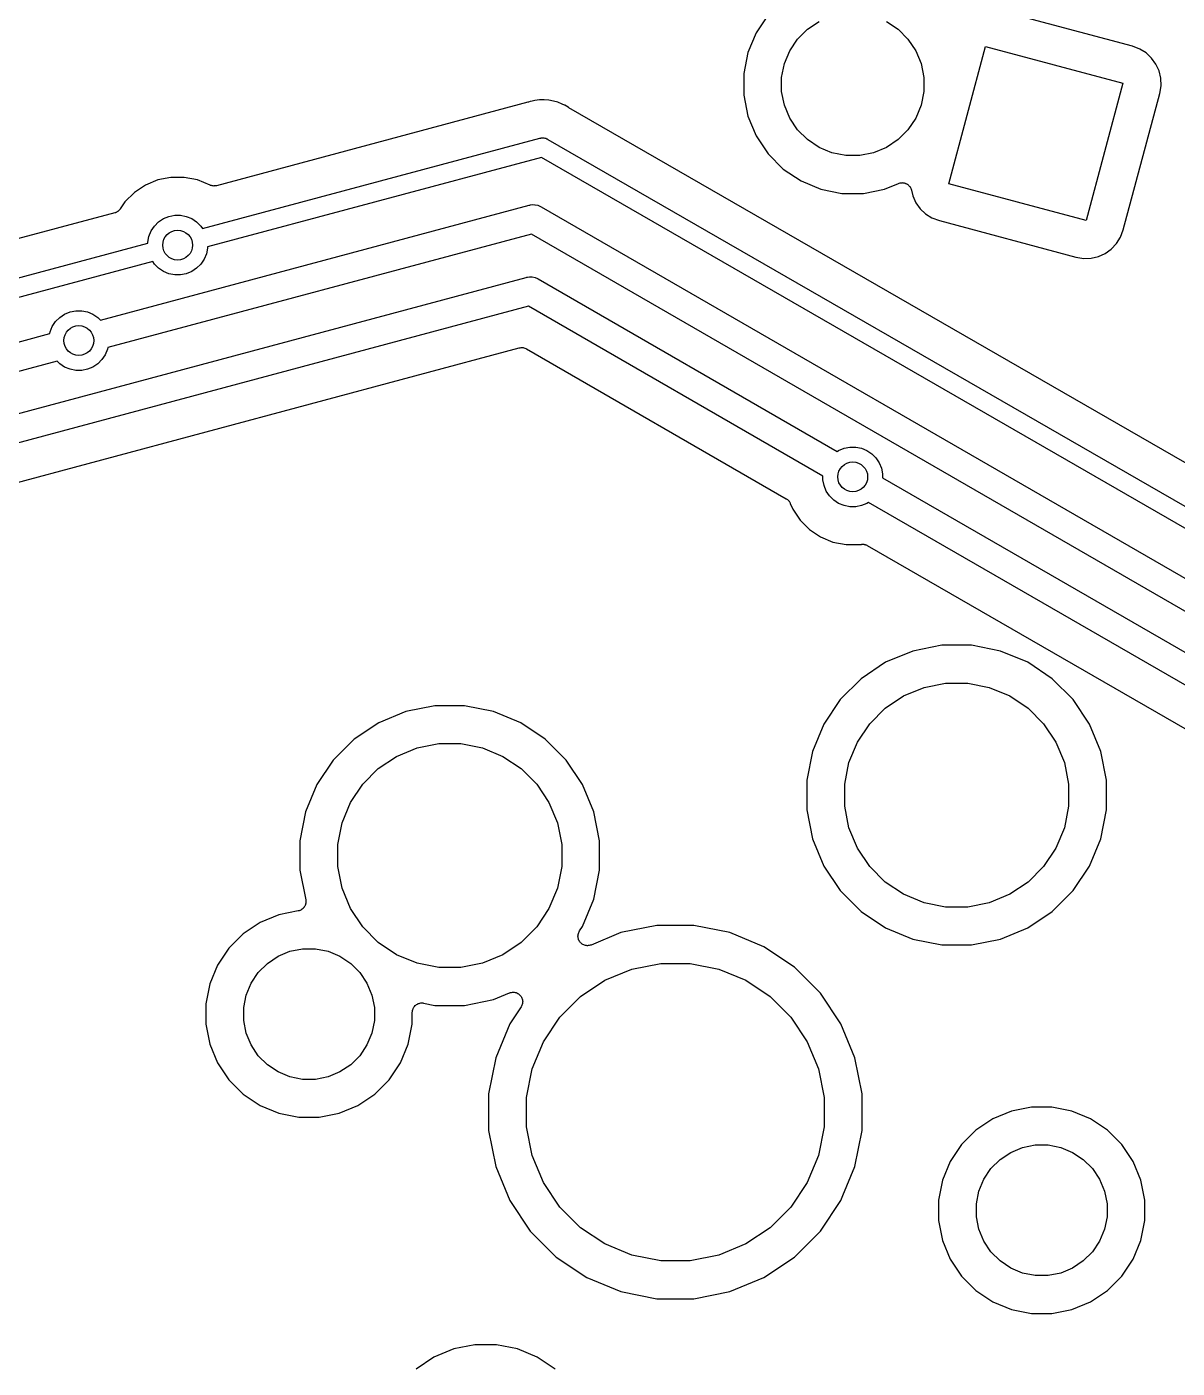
# Model space of a CAD drawing. Extents: x 0.5 to 11.2, y -6.4 to -1.8.
# Drawn here: x 2.974 to 3.58, y -3.996 to -3.288 of the extents above; entities that cross this region are included whole.
import ezdxf

# ---------------------------------------------------------------- set-up
doc = ezdxf.new("R2010")
doc.units = 0
doc.header["$MEASUREMENT"] = 0
doc.layers.add('BLACK', color=7, linetype='CONTINUOUS')

msp = doc.modelspace()

# ---------------------------------------------------------------- linework, layer by layer
at = {"layer": 'BLACK', "linetype": 'CONTINUOUS'}
for p, q in [((3.36468, -3.28172), (3.35839, -3.29114)), ((3.55684, -3.29825), (3.48487, -3.27896)), ((3.38022, -3.29447), (3.38544, -3.28925)), ((3.38544, -3.28925), (3.39158, -3.28515)), ((3.42711, -3.28515), (3.43325, -3.28925)), ((3.43325, -3.28925), (3.43848, -3.29447)), ((3.35839, -3.29114), (3.35406, -3.30161)), ((3.37612, -3.30062), (3.38022, -3.29447)), ((3.43848, -3.29447), (3.44258, -3.30062)), ((3.35406, -3.30161), (3.35185, -3.31272)), ((3.37329, -3.30744), (3.37612, -3.30062)), ((3.44258, -3.30062), (3.44541, -3.30744)), ((3.46001, -3.37078), (3.47942, -3.29833)), ((3.47942, -3.29833), (3.55187, -3.31774)), ((3.56076, -3.29972), (3.55684, -3.29825)), ((3.5641, -3.3018), (3.56076, -3.29972)), ((3.56698, -3.30449), (3.5641, -3.3018)), ((3.56927, -3.3077), (3.56698, -3.30449)), ((3.37185, -3.31469), (3.37329, -3.30744)), ((3.44541, -3.30744), (3.44685, -3.31469)), ((3.5709, -3.31128), (3.56927, -3.3077)), ((3.57179, -3.31512), (3.5709, -3.31128)), ((3.35185, -3.31272), (3.35185, -3.32404)), ((3.37185, -3.32207), (3.37185, -3.31469)), ((3.44685, -3.31469), (3.44685, -3.32207)), ((3.55187, -3.31774), (3.53246, -3.39019)), ((3.57124, -3.32319), (3.57192, -3.31906)), ((3.57192, -3.31906), (3.57179, -3.31512)), ((3.35185, -3.32404), (3.35406, -3.33515)), ((3.37329, -3.32932), (3.37185, -3.32207)), ((3.44685, -3.32207), (3.44541, -3.32932)), ((3.55196, -3.39516), (3.57124, -3.32319)), ((3.23793, -3.32783), (3.07373, -3.37183)), ((3.23812, -3.32775), (3.23793, -3.32783)), ((3.23833, -3.3277), (3.23812, -3.32775)), ((3.2384, -3.32768), (3.23833, -3.3277)), ((3.23931, -3.32733), (3.2384, -3.32768)), ((3.2403, -3.32717), (3.23931, -3.32733)), ((3.24031, -3.32717), (3.2403, -3.32717)), ((3.24176, -3.32693), (3.24031, -3.32717)), ((3.24418, -3.32653), (3.24176, -3.32693)), ((3.24176, -3.32693), (3.24176, -3.32693)), ((3.24176, -3.32693), (3.24176, -3.32693)), ((3.24667, -3.32661), (3.24418, -3.32653)), ((3.2491, -3.32668), (3.24667, -3.32661)), ((3.24667, -3.32661), (3.24667, -3.32661)), ((3.24667, -3.32661), (3.24667, -3.32661)), ((3.25148, -3.32724), (3.2491, -3.32668)), ((3.25149, -3.32724), (3.25148, -3.32724)), ((3.25148, -3.32724), (3.25148, -3.32724)), ((3.2539, -3.3278), (3.25149, -3.32724)), ((3.25614, -3.32882), (3.2539, -3.3278)), ((3.25741, -3.32939), (3.25614, -3.32882)), ((3.25614, -3.32882), (3.25614, -3.32882)), ((3.25614, -3.32882), (3.25614, -3.32882)), ((3.25742, -3.3294), (3.25741, -3.32939)), ((3.25748, -3.32943), (3.25742, -3.3294)), ((3.25839, -3.32984), (3.25748, -3.32943)), ((3.25919, -3.33041), (3.25839, -3.32984)), ((3.25937, -3.33051), (3.25919, -3.33041)), ((3.25954, -3.33064), (3.25937, -3.33051)), ((3.2596, -3.33067), (3.25954, -3.33064)), ((3.59783, -3.52564), (3.2596, -3.33067)), ((3.37612, -3.33614), (3.37329, -3.32932)), ((3.44541, -3.32932), (3.44258, -3.33614)), ((3.35406, -3.33515), (3.35839, -3.34561)), ((3.38022, -3.34228), (3.37612, -3.33614)), ((3.44258, -3.33614), (3.43848, -3.34228)), ((3.06644, -3.39448), (3.2443, -3.34683)), ((3.2443, -3.34683), (3.24453, -3.34674)), ((3.24453, -3.34674), (3.24477, -3.3467)), ((3.24477, -3.3467), (3.24499, -3.34666)), ((3.24477, -3.3467), (3.24477, -3.3467)), ((3.24499, -3.34666), (3.2455, -3.34658)), ((3.2455, -3.34658), (3.2455, -3.34658)), ((3.2455, -3.34658), (3.2455, -3.34658)), ((3.2455, -3.34658), (3.24598, -3.34659)), ((3.24598, -3.34659), (3.24648, -3.34661)), ((3.24648, -3.34661), (3.24648, -3.34661)), ((3.24648, -3.34661), (3.24649, -3.34661)), ((3.24649, -3.34661), (3.247, -3.34673)), ((3.247, -3.34673), (3.24744, -3.34683)), ((3.24744, -3.34683), (3.24744, -3.34683)), ((3.24744, -3.34683), (3.24744, -3.34684)), ((3.24744, -3.34684), (3.24791, -3.34705)), ((3.24791, -3.34705), (3.24811, -3.34714)), ((3.24811, -3.34714), (3.24812, -3.34714)), ((3.24812, -3.34714), (3.24834, -3.34724)), ((3.24834, -3.34724), (3.24854, -3.34738)), ((3.24854, -3.34738), (3.78784, -3.65825)), ((3.35839, -3.34561), (3.36468, -3.35503)), ((3.38544, -3.34751), (3.38022, -3.34228)), ((3.39158, -3.35161), (3.38544, -3.34751)), ((3.43325, -3.34751), (3.42711, -3.35161)), ((3.43848, -3.34228), (3.43325, -3.34751)), ((3.39841, -3.35444), (3.39158, -3.35161)), ((3.40565, -3.35588), (3.39841, -3.35444)), ((3.42029, -3.35444), (3.41304, -3.35588)), ((3.42711, -3.35161), (3.42029, -3.35444)), ((3.24513, -3.35696), (3.06906, -3.40414)), ((3.78287, -3.66693), (3.24513, -3.35696)), ((3.36468, -3.35503), (3.37269, -3.36304)), ((3.41304, -3.35588), (3.40565, -3.35588)), ((3.04288, -3.3688), (3.03638, -3.3715)), ((3.04979, -3.36743), (3.04288, -3.3688)), ((3.05683, -3.36743), (3.04979, -3.36743)), ((3.06374, -3.3688), (3.05683, -3.36743)), ((3.07052, -3.37162), (3.06374, -3.3688)), ((3.37269, -3.36304), (3.38211, -3.36933)), ((3.03052, -3.37541), (3.02554, -3.38039)), ((3.03638, -3.3715), (3.03052, -3.37541)), ((3.07065, -3.37165), (3.07052, -3.37162)), ((3.07077, -3.37171), (3.07065, -3.37165)), ((3.07112, -3.3718), (3.07077, -3.37171)), ((3.07145, -3.3719), (3.07112, -3.3718)), ((3.07159, -3.37191), (3.07145, -3.3719)), ((3.07172, -3.37194), (3.07159, -3.37191)), ((3.07207, -3.37196), (3.07172, -3.37194)), ((3.07243, -3.372), (3.07207, -3.37196)), ((3.07256, -3.37198), (3.07243, -3.372)), ((3.0727, -3.37199), (3.07256, -3.37198)), ((3.07305, -3.37194), (3.0727, -3.37199)), ((3.0734, -3.3719), (3.07305, -3.37194)), ((3.07353, -3.37186), (3.0734, -3.3719)), ((3.07366, -3.37184), (3.07353, -3.37186)), ((3.07373, -3.37183), (3.07366, -3.37184)), ((3.38211, -3.36933), (3.39258, -3.37367)), ((3.39258, -3.37367), (3.40368, -3.37588)), ((3.40368, -3.37588), (3.41501, -3.37588)), ((3.41501, -3.37588), (3.42612, -3.37367)), ((3.42612, -3.37367), (3.43347, -3.37062)), ((3.43347, -3.37062), (3.43353, -3.3706)), ((3.43353, -3.3706), (3.43391, -3.37049)), ((3.43391, -3.37049), (3.43428, -3.37037)), ((3.43428, -3.37037), (3.43438, -3.37035)), ((3.43438, -3.37035), (3.43447, -3.37033)), ((3.43447, -3.37033), (3.43486, -3.37029)), ((3.43486, -3.37029), (3.43525, -3.37025)), ((3.43525, -3.37025), (3.43535, -3.37025)), ((3.43535, -3.37025), (3.43544, -3.37024)), ((3.43544, -3.37024), (3.43583, -3.37029)), ((3.43583, -3.37029), (3.43622, -3.37031)), ((3.43622, -3.37031), (3.43632, -3.37034)), ((3.43632, -3.37034), (3.43641, -3.37035)), ((3.43641, -3.37035), (3.43679, -3.37047)), ((3.43679, -3.37047), (3.43716, -3.37057)), ((3.43716, -3.37057), (3.43725, -3.37062)), ((3.43725, -3.37062), (3.43734, -3.37064)), ((3.43734, -3.37064), (3.43769, -3.37083)), ((3.43769, -3.37083), (3.43804, -3.37101)), ((3.43804, -3.37101), (3.43812, -3.37107)), ((3.43812, -3.37107), (3.4382, -3.37111)), ((3.4382, -3.37111), (3.4385, -3.37136)), ((3.4385, -3.37136), (3.43881, -3.3716)), ((3.43881, -3.3716), (3.43887, -3.37168)), ((3.43887, -3.37168), (3.43895, -3.37174)), ((3.43895, -3.37174), (3.43919, -3.37204)), ((3.43919, -3.37204), (3.43945, -3.37234)), ((3.43945, -3.37234), (3.4395, -3.37242)), ((3.4395, -3.37242), (3.43956, -3.3725)), ((3.43956, -3.3725), (3.43974, -3.37284)), ((3.43974, -3.37284), (3.43994, -3.37318)), ((3.43994, -3.37318), (3.43997, -3.37328)), ((3.43997, -3.37328), (3.44002, -3.37336)), ((3.44002, -3.37336), (3.44013, -3.37374)), ((3.44013, -3.37374), (3.44025, -3.37411)), ((3.44025, -3.37411), (3.44098, -3.37724)), ((3.53246, -3.39019), (3.46001, -3.37078)), ((3.01262, -3.44273), (3.23863, -3.38217)), ((3.02554, -3.38039), (3.02305, -3.38412)), ((3.23863, -3.38217), (3.23897, -3.38204)), ((3.23897, -3.38204), (3.23934, -3.38198)), ((3.23934, -3.38198), (3.24043, -3.3818)), ((3.23934, -3.38198), (3.23934, -3.38198)), ((3.24043, -3.3818), (3.24043, -3.3818)), ((3.24043, -3.3818), (3.24177, -3.38185)), ((3.24177, -3.38185), (3.24191, -3.38185)), ((3.24191, -3.38185), (3.24335, -3.38219)), ((3.24335, -3.38219), (3.24469, -3.3828)), ((3.24469, -3.3828), (3.24499, -3.38301)), ((3.24499, -3.38301), (3.67879, -3.63347)), ((3.44098, -3.37724), (3.44261, -3.38083)), ((3.44261, -3.38083), (3.4449, -3.38403)), ((3.02019, -3.38617), (2.21375, -3.60226)), ((3.02047, -3.38607), (3.02019, -3.38617)), ((3.02075, -3.38598), (3.02047, -3.38607)), ((3.02092, -3.3859), (3.02075, -3.38598)), ((3.0211, -3.38583), (3.02092, -3.3859)), ((3.02135, -3.38567), (3.0211, -3.38583)), ((3.02162, -3.38553), (3.02135, -3.38567)), ((3.02177, -3.38541), (3.02162, -3.38553)), ((3.02193, -3.38531), (3.02177, -3.38541)), ((3.02215, -3.38511), (3.02193, -3.38531)), ((3.02238, -3.38492), (3.02215, -3.38511)), ((3.0225, -3.38478), (3.02238, -3.38492)), ((3.02264, -3.38465), (3.0225, -3.38478)), ((3.02282, -3.38441), (3.02264, -3.38465)), ((3.02301, -3.38418), (3.02282, -3.38441)), ((3.02305, -3.38412), (3.02301, -3.38418)), ((3.04327, -3.39095), (3.04585, -3.38922)), ((3.04585, -3.38922), (3.04871, -3.38804)), ((3.04871, -3.38804), (3.05176, -3.38743)), ((3.05176, -3.38743), (3.05486, -3.38743)), ((3.05486, -3.38743), (3.0579, -3.38804)), ((3.0579, -3.38804), (3.06077, -3.38922)), ((3.06077, -3.38922), (3.06335, -3.39095)), ((3.4449, -3.38403), (3.44778, -3.38672)), ((3.44778, -3.38672), (3.45112, -3.3888)), ((3.45112, -3.3888), (3.45504, -3.39028)), ((3.03817, -3.39859), (3.03935, -3.39572)), ((3.03935, -3.39572), (3.04108, -3.39314)), ((3.04108, -3.39314), (3.04327, -3.39095)), ((3.06335, -3.39095), (3.06554, -3.39314)), ((3.06554, -3.39314), (3.06644, -3.39448)), ((3.45504, -3.39028), (3.52701, -3.40956)), ((3.55048, -3.39908), (3.55196, -3.39516)), ((2.20646, -3.62492), (3.03756, -3.40222)), ((3.23986, -3.39737), (3.0165, -3.45722)), ((3.03756, -3.40163), (3.03817, -3.39859)), ((3.03756, -3.40222), (3.03756, -3.40163)), ((3.06906, -3.40414), (3.06906, -3.40473)), ((3.6713, -3.64646), (3.23986, -3.39737)), ((3.54571, -3.4053), (3.5484, -3.40242)), ((3.5484, -3.40242), (3.55048, -3.39908)), ((3.06726, -3.41064), (3.06554, -3.41322)), ((3.06845, -3.40777), (3.06726, -3.41064)), ((3.06906, -3.40473), (3.06845, -3.40777)), ((3.52701, -3.40956), (3.53114, -3.41024)), ((3.53114, -3.41024), (3.53508, -3.41011)), ((3.53508, -3.41011), (3.53892, -3.40922)), ((3.53892, -3.40922), (3.5425, -3.40759)), ((3.5425, -3.40759), (3.54571, -3.4053)), ((3.04018, -3.41187), (2.20908, -3.63457)), ((3.04108, -3.41322), (3.04018, -3.41187)), ((3.04327, -3.41541), (3.04108, -3.41322)), ((3.04585, -3.41713), (3.04327, -3.41541)), ((3.04871, -3.41832), (3.04585, -3.41713)), ((3.05176, -3.41893), (3.04871, -3.41832)), ((3.0579, -3.41832), (3.05486, -3.41893)), ((3.06077, -3.41713), (3.0579, -3.41832)), ((3.06335, -3.41541), (3.06077, -3.41713)), ((3.06554, -3.41322), (3.06335, -3.41541)), ((2.63711, -3.58098), (3.23709, -3.42022)), ((3.05486, -3.41893), (3.05176, -3.41893)), ((3.23709, -3.42022), (3.23744, -3.42009)), ((3.23744, -3.42009), (3.2378, -3.42003)), ((3.2378, -3.42003), (3.23889, -3.41985)), ((3.2378, -3.42003), (3.2378, -3.42003)), ((3.23889, -3.41985), (3.23889, -3.41985)), ((3.23889, -3.41985), (3.23963, -3.41987)), ((3.23963, -3.41987), (3.24037, -3.4199)), ((3.24037, -3.4199), (3.24181, -3.42023)), ((3.24181, -3.42023), (3.24316, -3.42084)), ((3.24316, -3.42084), (3.24346, -3.42106)), ((3.24346, -3.42106), (3.40109, -3.51207)), ((3.23833, -3.43542), (2.641, -3.59547)), ((2.99114, -3.44133), (2.99372, -3.43961)), ((2.99372, -3.43961), (2.99658, -3.43842)), ((2.99658, -3.43842), (2.99962, -3.43781)), ((2.99962, -3.43781), (3.00273, -3.43781)), ((3.00273, -3.43781), (3.00577, -3.43842)), ((3.00577, -3.43842), (3.00863, -3.43961)), ((3.00863, -3.43961), (3.01121, -3.44133)), ((3.3936, -3.52506), (3.23833, -3.43542)), ((2.98603, -3.44897), (2.98722, -3.4461)), ((2.98722, -3.4461), (2.98894, -3.44352)), ((2.98894, -3.44352), (2.99114, -3.44133)), ((3.01121, -3.44133), (3.01262, -3.44273)), ((2.09993, -3.68729), (2.98585, -3.4499)), ((2.98585, -3.4499), (2.98603, -3.44897)), ((2.65668, -3.61197), (3.2335, -3.45742)), ((3.01632, -3.45816), (3.01513, -3.46102)), ((3.0165, -3.45722), (3.01632, -3.45816)), ((3.2335, -3.45742), (3.23352, -3.45741)), ((3.23352, -3.45741), (3.23357, -3.4574)), ((3.23352, -3.45741), (3.23352, -3.45741)), ((3.23352, -3.45741), (3.23352, -3.45741)), ((3.23357, -3.4574), (3.23403, -3.45733)), ((3.23403, -3.45733), (3.23448, -3.45725)), ((3.23448, -3.45725), (3.23451, -3.45726)), ((3.23451, -3.45726), (3.23453, -3.45725)), ((3.23453, -3.45725), (3.235, -3.45727)), ((3.235, -3.45727), (3.23546, -3.45729)), ((3.23546, -3.45729), (3.23548, -3.45729)), ((3.23548, -3.45729), (3.23551, -3.4573)), ((3.23551, -3.4573), (3.23596, -3.45741)), ((3.23596, -3.45741), (3.23641, -3.45751)), ((3.23641, -3.45751), (3.23643, -3.45752)), ((3.23643, -3.45752), (3.23646, -3.45753)), ((3.23646, -3.45753), (3.23688, -3.45772)), ((3.23688, -3.45772), (3.2373, -3.45791)), ((3.2373, -3.45791), (3.37431, -3.53702)), ((2.98973, -3.46439), (2.10382, -3.70177)), ((2.99114, -3.46579), (2.98973, -3.46439)), ((2.99372, -3.46752), (2.99114, -3.46579)), ((2.99658, -3.4687), (2.99372, -3.46752)), ((3.00863, -3.46752), (3.00577, -3.4687)), ((3.01121, -3.46579), (3.00863, -3.46752)), ((3.01341, -3.4636), (3.01121, -3.46579)), ((3.01513, -3.46102), (3.01341, -3.4636)), ((2.99962, -3.46931), (2.99658, -3.4687)), ((3.00273, -3.46931), (2.99962, -3.46931)), ((3.00577, -3.4687), (3.00273, -3.46931)), ((3.40189, -3.51154), (3.40475, -3.51035)), ((3.40475, -3.51035), (3.4078, -3.50975)), ((3.4078, -3.50975), (3.4109, -3.50975)), ((3.4109, -3.50975), (3.41394, -3.51035)), ((3.41394, -3.51035), (3.41681, -3.51154)), ((3.40109, -3.51207), (3.40189, -3.51154)), ((3.41681, -3.51154), (3.41939, -3.51326)), ((3.41939, -3.51326), (3.42158, -3.51546)), ((3.42158, -3.51546), (3.4233, -3.51804)), ((3.4233, -3.51804), (3.42449, -3.5209)), ((3.42449, -3.5209), (3.4251, -3.52394)), ((3.4251, -3.52394), (3.4251, -3.52593)), ((3.3936, -3.52705), (3.3936, -3.52506)), ((3.3942, -3.53009), (3.3936, -3.52705)), ((3.39539, -3.53295), (3.3942, -3.53009)), ((3.4251, -3.52593), (4.0574, -3.89099)), ((3.37431, -3.53702), (3.37437, -3.53706)), ((3.37437, -3.53706), (3.37448, -3.53714)), ((3.37448, -3.53714), (3.3746, -3.5372)), ((3.3746, -3.5372), (3.37487, -3.53742)), ((3.37487, -3.53742), (3.37516, -3.53763)), ((3.37516, -3.53763), (3.37525, -3.53773)), ((3.37525, -3.53773), (3.37535, -3.53782)), ((3.37535, -3.53782), (3.37557, -3.53809)), ((3.37557, -3.53809), (3.37581, -3.53836)), ((3.37581, -3.53836), (3.37588, -3.53847)), ((3.37588, -3.53847), (3.37597, -3.53858)), ((3.37597, -3.53858), (3.37614, -3.53889)), ((3.39712, -3.53553), (3.39539, -3.53295)), ((3.39931, -3.53773), (3.39712, -3.53553)), ((3.40189, -3.53945), (3.39931, -3.53773)), ((3.37614, -3.53889), (3.37632, -3.53919)), ((3.37632, -3.53919), (3.37636, -3.53932)), ((3.37636, -3.53932), (3.37643, -3.53944)), ((3.37643, -3.53944), (3.37767, -3.54243)), ((3.37767, -3.54243), (3.38158, -3.54828)), ((3.40475, -3.54064), (3.40189, -3.53945)), ((3.4078, -3.54124), (3.40475, -3.54064)), ((3.4109, -3.54124), (3.4078, -3.54124)), ((3.41394, -3.54064), (3.4109, -3.54124)), ((3.41681, -3.53945), (3.41394, -3.54064)), ((3.4176, -3.53892), (3.41681, -3.53945)), ((4.04991, -3.90398), (3.4176, -3.53892)), ((3.38158, -3.54828), (3.38656, -3.55326)), ((3.38656, -3.55326), (3.39241, -3.55717)), ((3.39241, -3.55717), (3.39892, -3.55987)), ((3.39892, -3.55987), (3.40583, -3.56124)), ((3.40583, -3.56124), (3.41287, -3.56124)), ((3.41287, -3.56124), (3.41355, -3.56111)), ((3.41355, -3.56111), (3.41362, -3.56109)), ((3.41362, -3.56109), (3.41392, -3.56107)), ((3.41392, -3.56107), (3.41421, -3.56102)), ((3.41421, -3.56102), (3.4144, -3.56103)), ((3.4144, -3.56103), (3.41459, -3.56101)), ((3.41459, -3.56101), (3.41489, -3.56105)), ((3.41489, -3.56105), (3.41519, -3.56106)), ((3.41519, -3.56106), (3.41537, -3.5611)), ((3.41537, -3.5611), (3.41556, -3.56112)), ((3.41556, -3.56112), (3.41584, -3.56121)), ((3.41584, -3.56121), (3.41614, -3.56128)), ((3.41614, -3.56128), (3.41631, -3.56136)), ((3.41631, -3.56136), (3.41649, -3.56141)), ((3.41649, -3.56141), (3.41675, -3.56156)), ((3.41675, -3.56156), (3.41702, -3.56168)), ((3.41702, -3.56168), (4.03062, -3.91594)), ((3.45637, -3.61432), (3.4411, -3.61736)), ((3.47195, -3.61432), (3.45637, -3.61432)), ((3.48722, -3.61736), (3.47195, -3.61432)), ((3.42671, -3.62332), (3.41376, -3.63197)), ((3.4411, -3.61736), (3.42671, -3.62332)), ((3.50161, -3.62332), (3.48722, -3.61736)), ((3.51455, -3.63197), (3.50161, -3.62332)), ((3.41376, -3.63197), (3.40275, -3.64298)), ((3.43619, -3.64104), (3.44693, -3.63659)), ((3.44693, -3.63659), (3.45834, -3.63432)), ((3.45834, -3.63432), (3.46998, -3.63432)), ((3.46998, -3.63432), (3.48138, -3.63659)), ((3.48138, -3.63659), (3.49213, -3.64104)), ((3.52557, -3.64298), (3.51455, -3.63197)), ((3.40275, -3.64298), (3.3941, -3.65593)), ((3.42651, -3.6475), (3.43619, -3.64104)), ((3.49213, -3.64104), (3.5018, -3.6475)), ((3.53422, -3.65593), (3.52557, -3.64298)), ((3.17374, -3.64924), (3.15935, -3.6552)), ((3.18901, -3.64621), (3.17374, -3.64924)), ((3.20458, -3.64621), (3.18901, -3.64621)), ((3.21986, -3.64924), (3.20458, -3.64621)), ((3.23424, -3.6552), (3.21986, -3.64924)), ((3.41829, -3.65573), (3.42651, -3.6475)), ((3.5018, -3.6475), (3.51003, -3.65573)), ((3.15935, -3.6552), (3.1464, -3.66386)), ((3.24719, -3.66386), (3.23424, -3.6552)), ((3.3941, -3.65593), (3.38814, -3.67031)), ((3.41183, -3.6654), (3.41829, -3.65573)), ((3.51003, -3.65573), (3.51649, -3.6654)), ((3.54018, -3.67031), (3.53422, -3.65593)), ((3.1464, -3.66386), (3.13539, -3.67487)), ((3.2582, -3.67487), (3.24719, -3.66386)), ((3.40737, -3.67615), (3.41183, -3.6654)), ((3.51649, -3.6654), (3.52094, -3.67615)), ((3.15915, -3.67939), (3.16882, -3.67293)), ((3.16882, -3.67293), (3.17957, -3.66848)), ((3.17957, -3.66848), (3.19098, -3.66621)), ((3.19098, -3.66621), (3.20261, -3.66621)), ((3.20261, -3.66621), (3.21402, -3.66848)), ((3.21402, -3.66848), (3.22477, -3.67293)), ((3.22477, -3.67293), (3.23444, -3.67939)), ((3.38814, -3.67031), (3.3851, -3.68559)), ((3.54321, -3.68559), (3.54018, -3.67031)), ((3.13539, -3.67487), (3.12674, -3.68782)), ((3.15092, -3.68762), (3.15915, -3.67939)), ((3.23444, -3.67939), (3.24267, -3.68762)), ((3.26685, -3.68781), (3.2582, -3.67487)), ((3.4051, -3.68756), (3.40737, -3.67615)), ((3.52094, -3.67615), (3.52321, -3.68756)), ((3.3851, -3.68559), (3.3851, -3.70116)), ((3.54321, -3.70116), (3.54321, -3.68559)), ((3.12674, -3.68782), (3.12078, -3.7022)), ((3.14446, -3.69729), (3.15092, -3.68762)), ((3.24267, -3.68762), (3.24913, -3.69729)), ((3.27281, -3.7022), (3.26685, -3.68781)), ((3.4051, -3.69919), (3.4051, -3.68756)), ((3.52321, -3.68756), (3.52321, -3.69919)), ((3.14001, -3.70804), (3.14446, -3.69729)), ((3.24913, -3.69729), (3.25358, -3.70804)), ((3.3851, -3.70116), (3.38814, -3.71643)), ((3.40737, -3.7106), (3.4051, -3.69919)), ((3.52321, -3.69919), (3.52094, -3.7106)), ((3.54018, -3.71643), (3.54321, -3.70116)), ((3.12078, -3.7022), (3.11774, -3.71748)), ((3.13774, -3.71945), (3.14001, -3.70804)), ((3.25358, -3.70804), (3.25585, -3.71945)), ((3.27585, -3.71748), (3.27281, -3.7022)), ((3.41183, -3.72135), (3.40737, -3.7106)), ((3.52094, -3.7106), (3.51649, -3.72135)), ((3.11774, -3.71748), (3.11774, -3.73305)), ((3.13774, -3.73108), (3.13774, -3.71945)), ((3.25585, -3.71945), (3.25585, -3.73108)), ((3.27585, -3.73305), (3.27585, -3.71748)), ((3.38814, -3.71643), (3.3941, -3.73082)), ((3.41829, -3.73102), (3.41183, -3.72135)), ((3.51649, -3.72135), (3.51003, -3.73102)), ((3.53422, -3.73082), (3.54018, -3.71643)), ((3.11774, -3.73305), (3.12084, -3.74865)), ((3.14001, -3.74249), (3.13774, -3.73108)), ((3.25585, -3.73108), (3.25358, -3.74249)), ((3.27281, -3.74832), (3.27585, -3.73305)), ((3.3941, -3.73082), (3.40275, -3.74377)), ((3.42651, -3.73924), (3.41829, -3.73102)), ((3.51003, -3.73102), (3.5018, -3.73924)), ((3.52557, -3.74377), (3.53422, -3.73082)), ((3.14446, -3.75323), (3.14001, -3.74249)), ((3.25358, -3.74249), (3.24913, -3.75323)), ((3.40275, -3.74377), (3.41376, -3.75478)), ((3.43619, -3.74571), (3.42651, -3.73924)), ((3.5018, -3.73924), (3.49213, -3.74571)), ((3.51455, -3.75478), (3.52557, -3.74377)), ((3.12083, -3.75066), (3.12069, -3.75112)), ((3.12084, -3.75063), (3.12083, -3.75065)), ((3.12083, -3.75065), (3.12083, -3.75066)), ((3.12084, -3.74865), (3.12085, -3.74869)), ((3.12089, -3.75017), (3.12084, -3.75063)), ((3.12085, -3.74869), (3.12085, -3.74869)), ((3.12085, -3.74869), (3.12085, -3.74869)), ((3.12085, -3.74869), (3.12086, -3.74872)), ((3.12086, -3.74872), (3.1209, -3.7492)), ((3.12094, -3.74969), (3.12089, -3.75017)), ((3.1209, -3.7492), (3.12094, -3.74966)), ((3.12094, -3.74966), (3.12094, -3.74968)), ((3.12094, -3.74968), (3.12094, -3.74969)), ((3.26685, -3.76271), (3.27281, -3.74832)), ((3.44693, -3.75016), (3.43619, -3.74571)), ((3.45834, -3.75243), (3.44693, -3.75016)), ((3.48138, -3.75016), (3.46998, -3.75243)), ((3.49213, -3.74571), (3.48138, -3.75016)), ((3.10674, -3.75656), (3.09683, -3.76066)), ((3.11692, -3.75453), (3.10674, -3.75656)), ((3.11736, -3.7544), (3.11692, -3.75453)), ((3.11782, -3.75426), (3.11736, -3.7544)), ((3.11783, -3.75425), (3.11782, -3.75426)), ((3.11785, -3.75425), (3.11783, -3.75425)), ((3.11826, -3.75403), (3.11785, -3.75425)), ((3.11868, -3.75381), (3.11826, -3.75403)), ((3.1187, -3.7538), (3.11868, -3.75381)), ((3.11871, -3.75379), (3.1187, -3.7538)), ((3.11907, -3.75349), (3.11871, -3.75379)), ((3.11944, -3.7532), (3.11907, -3.75349)), ((3.11945, -3.75318), (3.11944, -3.7532)), ((3.11947, -3.75317), (3.11945, -3.75318)), ((3.11976, -3.75281), (3.11947, -3.75317)), ((3.12007, -3.75245), (3.11976, -3.75281)), ((3.12008, -3.75243), (3.12007, -3.75245)), ((3.12009, -3.75242), (3.12008, -3.75243)), ((3.12031, -3.75201), (3.12009, -3.75242)), ((3.12054, -3.75159), (3.12031, -3.75201)), ((3.12055, -3.75156), (3.12054, -3.75158)), ((3.12054, -3.75158), (3.12054, -3.75159)), ((3.12069, -3.75112), (3.12055, -3.75156)), ((3.15092, -3.76291), (3.14446, -3.75323)), ((3.24913, -3.75323), (3.24267, -3.76291)), ((3.41376, -3.75478), (3.42671, -3.76343)), ((3.46998, -3.75243), (3.45834, -3.75243)), ((3.50161, -3.76343), (3.51455, -3.75478)), ((3.09683, -3.76066), (3.08791, -3.76662)), ((3.15915, -3.77113), (3.15092, -3.76291)), ((3.24267, -3.76291), (3.23444, -3.77113)), ((3.26504, -3.7655), (3.26527, -3.76508)), ((3.26527, -3.76508), (3.26685, -3.76271)), ((3.3061, -3.76218), (3.28707, -3.76596)), ((3.3255, -3.76218), (3.3061, -3.76218)), ((3.34453, -3.76596), (3.3255, -3.76218)), ((3.42671, -3.76343), (3.4411, -3.76939)), ((3.48722, -3.76939), (3.50161, -3.76343)), ((3.08791, -3.76662), (3.08032, -3.7742)), ((3.16882, -3.7776), (3.15915, -3.77113)), ((3.23444, -3.77113), (3.22477, -3.7776)), ((3.26442, -3.76783), (3.26447, -3.76735)), ((3.26443, -3.76784), (3.26442, -3.76783)), ((3.26442, -3.76785), (3.26443, -3.76784)), ((3.26447, -3.76832), (3.26442, -3.76785)), ((3.26447, -3.76735), (3.26452, -3.76688)), ((3.26451, -3.76881), (3.26447, -3.76832)), ((3.26452, -3.76881), (3.26451, -3.76881)), ((3.26452, -3.76687), (3.26453, -3.76686)), ((3.26452, -3.76688), (3.26452, -3.76687)), ((3.26452, -3.76882), (3.26452, -3.76881)), ((3.26465, -3.76928), (3.26452, -3.76882)), ((3.26453, -3.76686), (3.26467, -3.76639)), ((3.26479, -3.76974), (3.26465, -3.76928)), ((3.26467, -3.76639), (3.26481, -3.76594)), ((3.2648, -3.76975), (3.26479, -3.76974)), ((3.26503, -3.77019), (3.2648, -3.76975)), ((3.2648, -3.76975), (3.2648, -3.76975)), ((3.26481, -3.76593), (3.26504, -3.7655)), ((3.26481, -3.76594), (3.26481, -3.76593)), ((3.26481, -3.76594), (3.26481, -3.76594)), ((3.26525, -3.77061), (3.26503, -3.77019)), ((3.26525, -3.77062), (3.26525, -3.77061)), ((3.26525, -3.77061), (3.26525, -3.77061)), ((3.26556, -3.771), (3.26525, -3.77062)), ((3.26586, -3.77136), (3.26556, -3.771)), ((3.26586, -3.77137), (3.26586, -3.77136)), ((3.26587, -3.77137), (3.26586, -3.77137)), ((3.26625, -3.77169), (3.26587, -3.77137)), ((3.26661, -3.77199), (3.26625, -3.77169)), ((3.26662, -3.772), (3.26661, -3.77199)), ((3.26661, -3.77199), (3.26661, -3.77199)), ((3.26704, -3.77223), (3.26662, -3.772)), ((3.26746, -3.77246), (3.26704, -3.77223)), ((3.28707, -3.76596), (3.27134, -3.77248)), ((3.36246, -3.77339), (3.34453, -3.76596)), ((3.4411, -3.76939), (3.45637, -3.77243)), ((3.47195, -3.77243), (3.48722, -3.76939)), ((3.08032, -3.7742), (3.07437, -3.78312)), ((3.10066, -3.78216), (3.1063, -3.77839)), ((3.1063, -3.77839), (3.11257, -3.77579)), ((3.11257, -3.77579), (3.11922, -3.77446)), ((3.11922, -3.77446), (3.12601, -3.77446)), ((3.12601, -3.77446), (3.13267, -3.77579)), ((3.13267, -3.77579), (3.13894, -3.77839)), ((3.13894, -3.77839), (3.14458, -3.78216)), ((3.17957, -3.78205), (3.16882, -3.7776)), ((3.22477, -3.7776), (3.21402, -3.78205)), ((3.26747, -3.77246), (3.26746, -3.77246)), ((3.26748, -3.77246), (3.26747, -3.77246)), ((3.26794, -3.77261), (3.26748, -3.77246)), ((3.26839, -3.77275), (3.26794, -3.77261)), ((3.2684, -3.77275), (3.26839, -3.77275)), ((3.26841, -3.77276), (3.2684, -3.77275)), ((3.26889, -3.77281), (3.26841, -3.77276)), ((3.26936, -3.77286), (3.26889, -3.77281)), ((3.26937, -3.77286), (3.26936, -3.77286)), ((3.26938, -3.77286), (3.26937, -3.77286)), ((3.26985, -3.77282), (3.26938, -3.77286)), ((3.27034, -3.77278), (3.26985, -3.77282)), ((3.27035, -3.77277), (3.27034, -3.77277)), ((3.27034, -3.77277), (3.27034, -3.77278)), ((3.2708, -3.77264), (3.27035, -3.77277)), ((3.27127, -3.77251), (3.2708, -3.77264)), ((3.27129, -3.7725), (3.27127, -3.77251)), ((3.27134, -3.77248), (3.27129, -3.7725)), ((3.27129, -3.7725), (3.27129, -3.7725)), ((3.27129, -3.7725), (3.27129, -3.7725)), ((3.37859, -3.78417), (3.36246, -3.77339)), ((3.45637, -3.77243), (3.47195, -3.77243)), ((3.07437, -3.78312), (3.07026, -3.79303)), ((3.09586, -3.78695), (3.10066, -3.78216)), ((3.14458, -3.78216), (3.14938, -3.78695)), ((3.19098, -3.78432), (3.17957, -3.78205)), ((3.20261, -3.78432), (3.19098, -3.78432)), ((3.21402, -3.78205), (3.20261, -3.78432)), ((3.27862, -3.79111), (3.29291, -3.78519)), ((3.29291, -3.78519), (3.30807, -3.78218)), ((3.30807, -3.78218), (3.32353, -3.78218)), ((3.32353, -3.78218), (3.3387, -3.78519)), ((3.3387, -3.78519), (3.35299, -3.79111)), ((3.39231, -3.79789), (3.37859, -3.78417)), ((3.07026, -3.79303), (3.06817, -3.80355)), ((3.08949, -3.79886), (3.09209, -3.7926)), ((3.09209, -3.7926), (3.09586, -3.78695)), ((3.14938, -3.78695), (3.15315, -3.7926)), ((3.15315, -3.7926), (3.15574, -3.79886)), ((3.26576, -3.7997), (3.27862, -3.79111)), ((3.35299, -3.79111), (3.36584, -3.7997)), ((3.08817, -3.80552), (3.08949, -3.79886)), ((3.15574, -3.79886), (3.15707, -3.80552)), ((3.21986, -3.80128), (3.22837, -3.79775)), ((3.22837, -3.79775), (3.22842, -3.79773)), ((3.22842, -3.79773), (3.22842, -3.79773)), ((3.22842, -3.79773), (3.22842, -3.79773)), ((3.22842, -3.79773), (3.22843, -3.79773)), ((3.22843, -3.79773), (3.2289, -3.79759)), ((3.2289, -3.79759), (3.22936, -3.79746)), ((3.22936, -3.79746), (3.22937, -3.79746)), ((3.22937, -3.79746), (3.22986, -3.79741)), ((3.22937, -3.79746), (3.22937, -3.79746)), ((3.22986, -3.79741), (3.23033, -3.79737)), ((3.23033, -3.79737), (3.23034, -3.79737)), ((3.23034, -3.79737), (3.23034, -3.79737)), ((3.23034, -3.79737), (3.23082, -3.79742)), ((3.23082, -3.79742), (3.2313, -3.79748)), ((3.2313, -3.79748), (3.23131, -3.79748)), ((3.23131, -3.79748), (3.23131, -3.79748)), ((3.23131, -3.79748), (3.23178, -3.79762)), ((3.23178, -3.79762), (3.23223, -3.79777)), ((3.23223, -3.79777), (3.23224, -3.79777)), ((3.23224, -3.79777), (3.23224, -3.79777)), ((3.23224, -3.79777), (3.23267, -3.798)), ((3.23267, -3.798), (3.23309, -3.79823)), ((3.23309, -3.79823), (3.23309, -3.79824)), ((3.23309, -3.79824), (3.2331, -3.79824)), ((3.2331, -3.79824), (3.23347, -3.79855)), ((3.23347, -3.79855), (3.23384, -3.79886)), ((3.23384, -3.79886), (3.23384, -3.79886)), ((3.23384, -3.79886), (3.23385, -3.79887)), ((3.23385, -3.79887), (3.23415, -3.79924)), ((3.23415, -3.79924), (3.23445, -3.79962)), ((3.23445, -3.79962), (3.23446, -3.79962)), ((3.23446, -3.79962), (3.23446, -3.79963)), ((3.23446, -3.79963), (3.23469, -3.80005)), ((3.23469, -3.80005), (3.23491, -3.80048)), ((3.23491, -3.80048), (3.23491, -3.80048)), ((3.23491, -3.80048), (3.23492, -3.80049)), ((3.23492, -3.80049), (3.23506, -3.80096)), ((3.25483, -3.81064), (3.26576, -3.7997)), ((3.36584, -3.7997), (3.37678, -3.81064)), ((3.40309, -3.81402), (3.39231, -3.79789)), ((3.06817, -3.80355), (3.06817, -3.81428)), ((3.08817, -3.81231), (3.08817, -3.80552)), ((3.15707, -3.80552), (3.15707, -3.81231)), ((3.17707, -3.80796), (3.17712, -3.80749)), ((3.17712, -3.80749), (3.17717, -3.80702)), ((3.17717, -3.80701), (3.17718, -3.80699)), ((3.17717, -3.80702), (3.17717, -3.80701)), ((3.17718, -3.80699), (3.17732, -3.80655)), ((3.17732, -3.80655), (3.17746, -3.80609)), ((3.17746, -3.80609), (3.17747, -3.80608)), ((3.17747, -3.80606), (3.1777, -3.80565)), ((3.17747, -3.80608), (3.17747, -3.80606)), ((3.1777, -3.80565), (3.17792, -3.80523)), ((3.17792, -3.80523), (3.17793, -3.80522)), ((3.17793, -3.80522), (3.17794, -3.80521)), ((3.17794, -3.80521), (3.17824, -3.80485)), ((3.17824, -3.80485), (3.17855, -3.80448)), ((3.17855, -3.80448), (3.17856, -3.80447)), ((3.17856, -3.80447), (3.17857, -3.80446)), ((3.17857, -3.80446), (3.17894, -3.80416)), ((3.17894, -3.80416), (3.1793, -3.80387)), ((3.1793, -3.80387), (3.17932, -3.80386)), ((3.17932, -3.80386), (3.17933, -3.80385)), ((3.17933, -3.80385), (3.17975, -3.80363)), ((3.17975, -3.80363), (3.18017, -3.80341)), ((3.18017, -3.80341), (3.18018, -3.8034)), ((3.18018, -3.8034), (3.18019, -3.8034)), ((3.18019, -3.8034), (3.18064, -3.80327)), ((3.18064, -3.80327), (3.1811, -3.80313)), ((3.1811, -3.80313), (3.18111, -3.80313)), ((3.18111, -3.80313), (3.18113, -3.80312)), ((3.18113, -3.80312), (3.1816, -3.80308)), ((3.1816, -3.80308), (3.18207, -3.80303)), ((3.18207, -3.80303), (3.18209, -3.80304)), ((3.18209, -3.80304), (3.1821, -3.80303)), ((3.1821, -3.80303), (3.18257, -3.80308)), ((3.18257, -3.80308), (3.18304, -3.80313)), ((3.18304, -3.80313), (3.18901, -3.80432)), ((3.18901, -3.80432), (3.20458, -3.80432)), ((3.20458, -3.80432), (3.21986, -3.80128)), ((3.23444, -3.80515), (3.22851, -3.81402)), ((3.23467, -3.80472), (3.23444, -3.80515)), ((3.2349, -3.8043), (3.23467, -3.80472)), ((3.23504, -3.80383), (3.2349, -3.80429)), ((3.2349, -3.80429), (3.2349, -3.80429)), ((3.2349, -3.80429), (3.2349, -3.8043)), ((3.23518, -3.80337), (3.23504, -3.80383)), ((3.23506, -3.80096), (3.23519, -3.80141)), ((3.23519, -3.80336), (3.23518, -3.80336)), ((3.23518, -3.80336), (3.23518, -3.80337)), ((3.23519, -3.80141), (3.23519, -3.80142)), ((3.23519, -3.80142), (3.23519, -3.80143)), ((3.23519, -3.80143), (3.23524, -3.8019)), ((3.23523, -3.80288), (3.23519, -3.80336)), ((3.23528, -3.8024), (3.23523, -3.80288)), ((3.23524, -3.8019), (3.23528, -3.80238)), ((3.23528, -3.80238), (3.23528, -3.80239)), ((3.23528, -3.80239), (3.23528, -3.8024)), ((3.06817, -3.81428), (3.07026, -3.8248)), ((3.08949, -3.81896), (3.08817, -3.81231)), ((3.15707, -3.81231), (3.15574, -3.81896)), ((3.17497, -3.8248), (3.17707, -3.81428)), ((3.17707, -3.80799), (3.17707, -3.80796)), ((3.17707, -3.808), (3.17707, -3.80799)), ((3.17707, -3.80799), (3.17707, -3.80799)), ((3.17707, -3.80803), (3.17707, -3.808)), ((3.17707, -3.81428), (3.17707, -3.80803)), ((3.22851, -3.81402), (3.22109, -3.83195)), ((3.24624, -3.82349), (3.25483, -3.81064)), ((3.37678, -3.81064), (3.38537, -3.82349)), ((3.41052, -3.83195), (3.40309, -3.81402)), ((3.09209, -3.82523), (3.08949, -3.81896)), ((3.15574, -3.81896), (3.15315, -3.82523)), ((3.07026, -3.8248), (3.07437, -3.8347)), ((3.09586, -3.83087), (3.09209, -3.82523)), ((3.15315, -3.82523), (3.14938, -3.83087)), ((3.17087, -3.8347), (3.17497, -3.8248)), ((3.24032, -3.83778), (3.24624, -3.82349)), ((3.38537, -3.82349), (3.39129, -3.83778)), ((3.07437, -3.8347), (3.08032, -3.84362)), ((3.10066, -3.83567), (3.09586, -3.83087)), ((3.1063, -3.83944), (3.10066, -3.83567)), ((3.14458, -3.83567), (3.13894, -3.83944)), ((3.14938, -3.83087), (3.14458, -3.83567)), ((3.16491, -3.84362), (3.17087, -3.8347)), ((3.22109, -3.83195), (3.2173, -3.85098)), ((3.4143, -3.85098), (3.41052, -3.83195)), ((3.11257, -3.84204), (3.1063, -3.83944)), ((3.11922, -3.84336), (3.11257, -3.84204)), ((3.13267, -3.84204), (3.12601, -3.84336)), ((3.13894, -3.83944), (3.13267, -3.84204)), ((3.2373, -3.85295), (3.24032, -3.83778)), ((3.39129, -3.83778), (3.3943, -3.85295)), ((3.08032, -3.84362), (3.08791, -3.85121)), ((3.12601, -3.84336), (3.11922, -3.84336)), ((3.15733, -3.85121), (3.16491, -3.84362)), ((3.08791, -3.85121), (3.09683, -3.85717)), ((3.09683, -3.85717), (3.10674, -3.86127)), ((3.1385, -3.86127), (3.14841, -3.85717)), ((3.14841, -3.85717), (3.15733, -3.85121)), ((3.2173, -3.85098), (3.2173, -3.87038)), ((3.2373, -3.86841), (3.2373, -3.85295)), ((3.3943, -3.85295), (3.3943, -3.86841)), ((3.4143, -3.87038), (3.4143, -3.85098)), ((3.10674, -3.86127), (3.11725, -3.86336)), ((3.11725, -3.86336), (3.12798, -3.86336)), ((3.12798, -3.86336), (3.1385, -3.86127)), ((3.4832, -3.86419), (3.47428, -3.87015)), ((3.49311, -3.86008), (3.4832, -3.86419)), ((3.50363, -3.85799), (3.49311, -3.86008)), ((3.51435, -3.85799), (3.50363, -3.85799)), ((3.52487, -3.86008), (3.51435, -3.85799)), ((3.53478, -3.86419), (3.52487, -3.86008)), ((3.5437, -3.87015), (3.53478, -3.86419)), ((3.2173, -3.87038), (3.22109, -3.88941)), ((3.24032, -3.88357), (3.2373, -3.86841)), ((3.3943, -3.86841), (3.39129, -3.88357)), ((3.41052, -3.88941), (3.4143, -3.87038)), ((3.47428, -3.87015), (3.46669, -3.87773)), ((3.55128, -3.87773), (3.5437, -3.87015)), ((3.46669, -3.87773), (3.46074, -3.88665)), ((3.49894, -3.87932), (3.5056, -3.87799)), ((3.5056, -3.87799), (3.51238, -3.87799)), ((3.51238, -3.87799), (3.51904, -3.87932)), ((3.55724, -3.88665), (3.55128, -3.87773)), ((3.24624, -3.89786), (3.24032, -3.88357)), ((3.39129, -3.88357), (3.38537, -3.89786)), ((3.48703, -3.88568), (3.49267, -3.88191)), ((3.49267, -3.88191), (3.49894, -3.87932)), ((3.51904, -3.87932), (3.52531, -3.88191)), ((3.52531, -3.88191), (3.53095, -3.88568)), ((3.22109, -3.88941), (3.22851, -3.90733)), ((3.40419, -3.90467), (3.41052, -3.88941)), ((3.46074, -3.88665), (3.45663, -3.89656)), ((3.47846, -3.89612), (3.48223, -3.89048)), ((3.48223, -3.89048), (3.48703, -3.88568)), ((3.53095, -3.88568), (3.53575, -3.89048)), ((3.53575, -3.89048), (3.53952, -3.89612)), ((3.56134, -3.89656), (3.55724, -3.88665)), ((3.25483, -3.91072), (3.24624, -3.89786)), ((3.38537, -3.89786), (3.37678, -3.91072)), ((3.45663, -3.89656), (3.45454, -3.90708)), ((3.47586, -3.90239), (3.47846, -3.89612)), ((3.53952, -3.89612), (3.54211, -3.90239)), ((3.56344, -3.90708), (3.56134, -3.89656)), ((3.40309, -3.90733), (3.40419, -3.90467)), ((3.47454, -3.90905), (3.47586, -3.90239)), ((3.54211, -3.90239), (3.54344, -3.90905)), ((3.22851, -3.90733), (3.23929, -3.92347)), ((3.26576, -3.92165), (3.25483, -3.91072)), ((3.37678, -3.91072), (3.36584, -3.92165)), ((3.39231, -3.92347), (3.40309, -3.90733)), ((3.45454, -3.90708), (3.45454, -3.9178)), ((3.47454, -3.91583), (3.47454, -3.90905)), ((3.54344, -3.90905), (3.54344, -3.91583)), ((3.56344, -3.9178), (3.56344, -3.90708)), ((3.45454, -3.9178), (3.45663, -3.92832)), ((3.47586, -3.92249), (3.47454, -3.91583)), ((3.54344, -3.91583), (3.54211, -3.92249)), ((3.56134, -3.92832), (3.56344, -3.9178)), ((3.23929, -3.92347), (3.25301, -3.93719)), ((3.27862, -3.93024), (3.26576, -3.92165)), ((3.36584, -3.92165), (3.35299, -3.93024)), ((3.37859, -3.93719), (3.39231, -3.92347)), ((3.47846, -3.92876), (3.47586, -3.92249)), ((3.54211, -3.92249), (3.53952, -3.92876)), ((3.29291, -3.93616), (3.27862, -3.93024)), ((3.35299, -3.93024), (3.3387, -3.93616)), ((3.45663, -3.92832), (3.46074, -3.93823)), ((3.48223, -3.9344), (3.47846, -3.92876)), ((3.48703, -3.9392), (3.48223, -3.9344)), ((3.53575, -3.9344), (3.53095, -3.9392)), ((3.53952, -3.92876), (3.53575, -3.9344)), ((3.55724, -3.93823), (3.56134, -3.92832)), ((3.25301, -3.93719), (3.26915, -3.94797)), ((3.30807, -3.93918), (3.29291, -3.93616)), ((3.32353, -3.93918), (3.30807, -3.93918)), ((3.3387, -3.93616), (3.32353, -3.93918)), ((3.36246, -3.94797), (3.37859, -3.93719)), ((3.46074, -3.93823), (3.46669, -3.94715)), ((3.49267, -3.94297), (3.48703, -3.9392)), ((3.53095, -3.9392), (3.52531, -3.94297)), ((3.55128, -3.94715), (3.55724, -3.93823)), ((3.26915, -3.94797), (3.28707, -3.95539)), ((3.34453, -3.95539), (3.36246, -3.94797)), ((3.46669, -3.94715), (3.47428, -3.95473)), ((3.49894, -3.94557), (3.49267, -3.94297)), ((3.5056, -3.94689), (3.49894, -3.94557)), ((3.51238, -3.94689), (3.5056, -3.94689)), ((3.51904, -3.94557), (3.51238, -3.94689)), ((3.52531, -3.94297), (3.51904, -3.94557)), ((3.5437, -3.95473), (3.55128, -3.94715)), ((3.28707, -3.95539), (3.3061, -3.95918)), ((3.3255, -3.95918), (3.34453, -3.95539)), ((3.47428, -3.95473), (3.4832, -3.96069)), ((3.53478, -3.96069), (3.5437, -3.95473)), ((3.3061, -3.95918), (3.3255, -3.95918)), ((3.4832, -3.96069), (3.49311, -3.9648)), ((3.52487, -3.9648), (3.53478, -3.96069)), ((3.49311, -3.9648), (3.50363, -3.96689)), ((3.50363, -3.96689), (3.51435, -3.96689)), ((3.51435, -3.96689), (3.52487, -3.9648)), ((3.21008, -3.98342), (3.19897, -3.98563)), ((3.22141, -3.98342), (3.21008, -3.98342)), ((3.23251, -3.98563), (3.22141, -3.98342)), ((3.18851, -3.98997), (3.17909, -3.99626)), ((3.19897, -3.98563), (3.18851, -3.98997)), ((3.24298, -3.98997), (3.23251, -3.98563)), ((3.2524, -3.99626), (3.24298, -3.98997))]:
    msp.add_line(p, q, dxfattribs=at)
at = {"layer": 'BLACK'}
for centre in [(3.05331, -3.40318), (3.00118, -3.45356), (3.40935, -3.52549)]:
    msp.add_circle(centre, 0.00787, dxfattribs=at)

doc.saveas('drawing.dxf')
